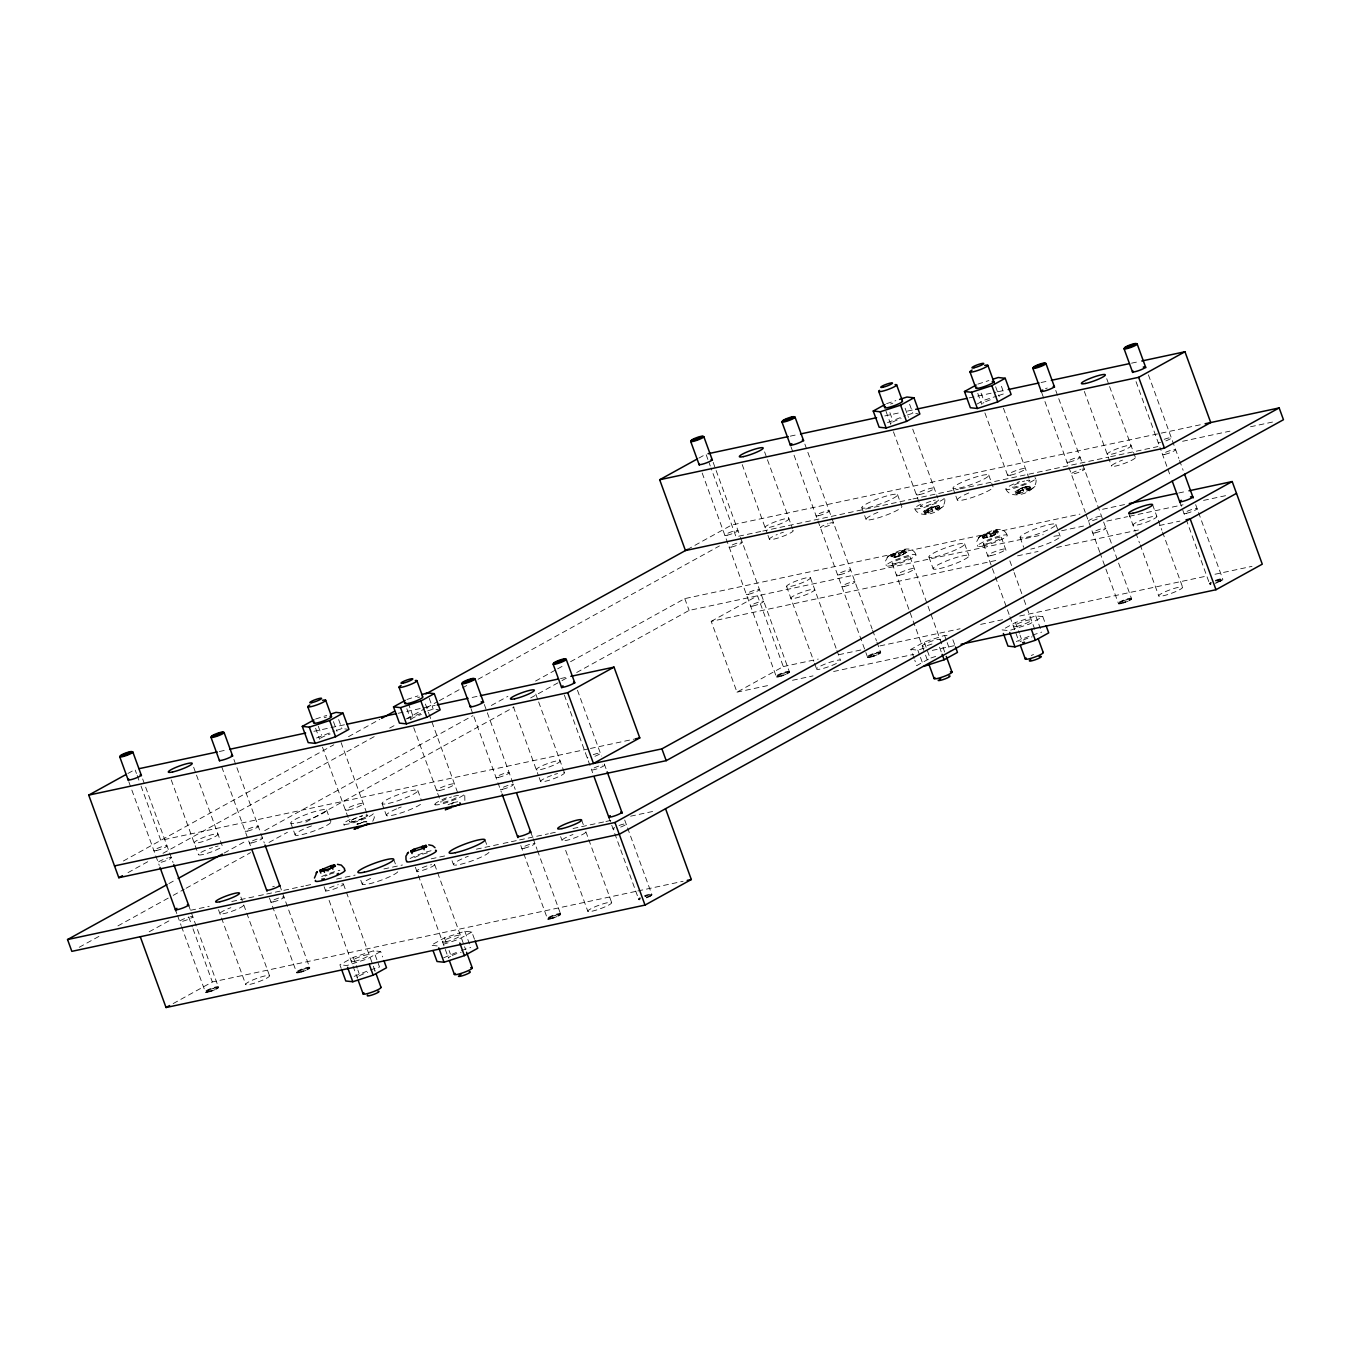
<?xml version="1.0" encoding="UTF-8"?>
<svg xmlns="http://www.w3.org/2000/svg" width="1351" height="1351" viewBox="0 0 1351 1351"><rect width="100%" height="100%" fill="white"/><g stroke="black" fill="none" stroke-linecap="round" stroke-linejoin="round"><path stroke-width="0.75" stroke-dasharray="5 3.75" d="M464.862 800.451L464.727 793.527A15.874 2.347 -20 0 1 451.082 801.059A15.874 2.347 -20 0 1 434.954 804.52L436.255 807.442M217.883 987.953A6.35 0.946 -20 0 0 209.979 989.641A6.35 0.946 -20 0 0 208.138 991.989A6.35 0.946 -20 0 0 217.883 987.953L218.254 987.159A6.991 1.03 -20 0 0 209.557 989.016A6.991 1.03 -20 0 0 207.53 991.617A6.991 1.03 -20 0 0 218.254 987.159M309.109 968.431A6.35 0.946 -20 0 0 301.205 970.119A6.35 0.946 -20 0 0 299.365 972.484A6.35 0.946 -20 0 0 309.109 968.431L309.48 967.654A6.991 1.03 -20 0 0 300.8 969.511A6.991 1.03 -20 0 0 298.774 972.095A6.991 1.03 -20 0 0 309.48 967.654M560.006 914.779A6.35 0.946 -20 0 0 552.103 916.468A6.35 0.946 -20 0 0 550.262 918.832A6.35 0.946 -20 0 0 560.006 914.779L560.378 914.002A6.991 1.03 -20 0 0 551.681 915.86A6.991 1.03 -20 0 0 549.671 918.444A6.991 1.03 -20 0 0 560.378 914.002M788.832 672.578A6.35 0.946 -20 0 0 780.929 674.267A6.35 0.946 -20 0 0 779.088 676.615A6.35 0.946 -20 0 0 788.832 672.578L789.204 671.802A6.991 1.03 -20 0 0 780.506 673.659A6.991 1.03 -20 0 0 778.497 676.243A6.991 1.03 -20 0 0 789.204 671.802M880.058 653.073A6.35 0.946 -20 0 0 872.155 654.762A6.35 0.946 -20 0 0 870.331 657.11A6.35 0.946 -20 0 0 880.058 653.073L880.43 652.297A6.991 1.03 -20 0 0 871.75 654.154A6.991 1.03 -20 0 0 869.723 656.738A6.991 1.03 -20 0 0 880.43 652.297M1130.956 599.422A6.35 0.946 -20 0 0 1123.053 601.111A6.35 0.946 -20 0 0 1121.212 603.458A6.35 0.946 -20 0 0 1130.956 599.422L1131.327 598.645A6.991 1.03 -20 0 0 1122.647 600.503A6.991 1.03 -20 0 0 1120.621 603.086A6.991 1.03 -20 0 0 1131.327 598.645M372.758 821.29L374.295 817.76L374.024 814.518M887.962 556.646L885.462 561.02L886.273 565.731M914.678 508.651C919.947 521.3 948.757 510.83 944.433 497.675M979.188 537.141L976.705 541.515L977.516 546.226M1005.904 489.146C1011.173 501.795 1039.983 491.325 1035.677 478.17M924.472 512.434L930.89 507.132L939.637 506.845L940.161 508.331L925.013 513.92L924.472 512.434L928.12 511.657L934.537 506.355L935.601 509.293L940.161 508.331M905.71 549.502L890.545 555.092L891.086 556.561L894.176 554.856L899.276 555.362L902.586 551.748L906.234 550.972L902.924 554.585L891.795 557.727L891.255 556.24L895.105 554.113L896.186 557.068L902.924 554.585L901.843 551.63L905.71 549.502L906.943 552.137L899.834 556.291L891.795 557.727M1015.716 492.929L1022.116 487.627L1030.154 486.174L1030.695 487.66L1026.844 489.788L1025.764 486.833L1019.026 489.315L1020.106 492.271L1016.256 494.398L1015.716 492.929L1019.363 492.152L1022.673 488.538L1027.773 489.045L1030.864 487.339L1031.404 488.809L1028.314 490.514L1016.256 494.398M982.312 537.056L985.403 535.351L990.503 535.857L993.829 532.243L997.477 531.467L996.937 529.997L981.789 535.587L982.312 537.056L991.06 536.769L998.186 532.615L997.646 531.146L993.086 532.125L994.15 535.064L983.021 538.205L982.481 536.735L986.348 534.608L987.412 537.563M994.15 535.064L997.477 531.467M941.664 507.706L943.707 505.933M888.215 556.426C895.612 552.187 911.25 542.967 916.046 554.754M1032.907 488.201L1034.95 486.428M979.441 536.921C986.855 532.666 1002.493 523.462 1007.289 535.249M886.999 557.49L889.042 555.7M978.242 537.968L980.286 536.195M357.255 824.127L366.509 821.273M939.637 506.845L936.547 508.55L927.799 508.837L928.863 511.776L924.304 512.755L923.78 511.286L930.89 507.132L938.928 505.696L939.469 507.165L935.601 509.293M1020.106 492.271L1015.547 493.25L1015.006 491.781L1022.116 487.627L1030.154 486.174M983.021 538.205L991.06 536.769L998.186 532.615M127.906 773.481L135.032 769.546L136.451 773.481M698.855 458.107L705.982 454.172L710.271 465.977M316.539 738.001L334.524 731.026M887.506 422.627L905.474 415.652M123.397 860.992L333.765 744.806M348.507 736.667L379.817 719.357M687.237 549.57L731.752 524.982L1200.955 424.636M128.007 872.628L148.272 861.431M163.015 853.292L374.902 736.261M389.645 728.105L397.025 724.035M406.229 718.952L424.653 708.768M426.494 707.755L437.555 701.659M439.396 700.629L467.041 685.362M478.085 679.266L719.458 545.939M407.782 718.496L425.751 711.504M977.06 404.05L983.748 400.352L996.7 396.147M168.892 883.571L176.255 879.501M224.165 853.038L246.27 840.829M264.695 830.645L472.901 715.658M491.325 705.475L507.908 696.322M535.553 681.056L555.818 669.86M557.659 668.829L563.181 665.79M570.561 661.703L684.788 598.611L1079.922 514.123M79.219 947.287L101.325 935.061M117.909 925.908L171.341 896.388M173.181 895.375L184.243 889.262M186.083 888.249L250.577 852.633M269.001 842.45L287.425 832.284M305.85 822.1L514.055 707.097M530.639 697.943L560.108 681.647M561.948 680.634L569.328 676.564M576.691 672.494L689.094 610.416L1043.259 534.675M149.167 931.802L170.547 919.997M711.217 621.359L757.523 595.774L783.293 666.583L736.987 692.151L711.217 621.359L999.031 559.804M923.78 511.286L926.854 509.58L927.394 511.05L924.304 512.755M925.013 513.92L928.863 511.776M927.394 511.05L939.469 507.165M891.255 556.24L906.403 550.651L901.843 551.63M448.076 804.689L454.814 802.207L451.724 803.913M1015.006 491.781L1018.097 490.075L1018.637 491.544L1015.547 493.25M906.943 552.137L903.853 553.826L903.329 552.356M1018.637 491.544L1030.695 487.66M982.481 536.735L997.646 531.146M993.086 532.125L996.937 529.997M173.164 1003.59L212.327 981.957L635.814 891.39M341.195 968.38L339.878 964.766L353.253 957.386L373.619 950.766L380.627 951.543L382.586 956.947M914.12 658.41L910.844 649.409L924.202 642.029L944.569 635.409L948.064 635.781M380.627 951.543L367.252 958.923L346.886 965.543L339.878 964.766M354.148 976.385L368.418 970.609M928.441 659.17L916.738 665.621L914.779 660.217M474.471 939.232L471.854 932.021L464.845 931.261L444.479 937.881L431.121 945.261L438.129 946.021M1042.803 616.664L1035.795 615.887L1015.428 622.507L1002.07 629.887L1009.079 630.664L1029.445 624.044L1042.803 616.664L1045.438 623.875M471.854 932.021L458.496 939.401L439.97 945.43M443.702 957.791L459.644 951.104M1016.324 641.505L1030.593 635.73M886.611 403.645L895.865 400.622M977.837 384.123L988.949 380.526M907.315 415.044L912.871 413.237L918.123 413.811M998.558 395.539L1004.114 393.732L1000.179 382.924M315.644 719.002L326.756 715.388M406.887 699.497L417.999 695.883M336.365 730.418L341.921 728.611L347.173 729.185M427.608 710.913L433.164 709.106L438.416 709.68M910.844 649.409L917.836 650.169L925.249 647.754M935.669 656.434L930.113 658.241L924.202 642.029M1032.451 635.122L1041.705 632.116M370.258 970.001L379.53 966.995L373.619 950.766M461.502 950.496L470.756 947.49M790.267 436.153L798.492 434.397M884.821 415.939L899.209 412.849M907.433 411.092L913.597 409.775M969.106 397.903L995.839 392.195M997.882 391.756L1006.107 390M1041.064 382.519L1049.288 380.762M1131.513 363.183L1139.737 361.426M760.731 531.5L736.042 536.786L710.981 467.936M762.791 531.061L863.627 509.496M865.687 509.057L910.962 499.38M913.023 498.941L958.298 489.248M960.358 488.809L1108.529 457.128M1110.59 456.689L1157.908 446.573M1182.615 441.287L1229.95 431.155M1250.519 426.764L1275.226 421.478M938.928 505.696L935.28 506.473L935.821 507.942M1026.844 489.788L1031.404 488.809M1102.551 509.276L1125.197 504.43M1178.697 492.997L1186.921 491.24M890.545 555.092L895.105 554.113M981.789 535.587L986.348 534.608M1061.582 530.757L1084.38 525.877M1106.857 521.081L1127.545 516.656M1129.487 516.234L1183.054 504.784M1203.572 500.394L1226.218 495.547M1017.523 555.852L1038.075 551.461M1056.583 547.493L1138.809 529.913M1159.378 525.522L1179.93 521.114M219.318 751.528L227.525 749.771M313.871 731.296L344.708 724.71M398.157 713.277L435.157 705.357M472.158 697.454L478.338 696.137M560.564 678.557L568.788 676.783M783.293 666.583L818.233 659.102M838.785 654.711L861.398 649.882M879.906 645.913L960.071 628.772M980.64 624.382L1003.253 619.552M1019.701 616.022L1206.764 576.033M1214.988 574.259L1251.989 566.356M736.987 692.151L769.884 685.126M792.497 680.279L813.049 675.888M833.618 671.498L913.783 654.34M932.291 650.388L954.904 645.558M588.377 748.91L160.803 840.339L140.031 783.31M590.438 748.471L635.662 738.794M360.497 823.418L356.85 824.194L364.331 821.847M190.677 910.27L209.185 906.318M231.798 901.472L256.454 896.203M258.514 895.764L264.678 894.446M266.738 894.007L303.739 886.087M305.799 885.648L311.963 884.331M336.635 879.062L355.127 875.093M383.92 868.946L402.412 864.995M431.189 858.831L447.637 855.318M476.413 849.171L501.086 843.885M503.146 843.446L509.31 842.129M511.37 841.69L517.534 840.373M519.595 839.934L548.371 833.787M550.431 833.347L556.595 832.013M573.044 828.501L603.88 821.915M605.923 821.476L612.104 820.158M630.596 816.19L655.269 810.921M637.875 890.951L683.099 881.274M457.753 801.768L451.166 802.984L452.247 805.939M1025.764 486.833L1030.864 487.339M891.086 556.561L896.186 557.068M363.588 821.712L366.982 822.05M1148.418 374.869L1178.832 458.445M1179.558 460.421L1183.138 470.283M1195.669 504.666L1197.51 509.749M1198.523 512.536L1222.858 579.41A6.991 1.03 -20 0 1 1215.14 583.311M1136.039 381.657L1161.083 450.491M1162.147 453.412L1167.18 467.226M1167.889 469.185L1170.76 477.089M1179.693 501.626L1185.418 517.365M1186.144 519.341L1209.77 584.24M1106.722 378.702L1108.867 384.613M1109.593 386.572L1135.364 457.381M1152.538 504.582L1156.828 516.386M1158.263 520.304L1161.843 530.149M1162.552 532.108L1182.598 587.178M1084.346 391.435L1111.552 466.163M1128.727 513.363L1135.161 531.061M1135.887 533.037L1139.467 542.866M1140.176 544.825L1158.786 595.96M1055.756 390.439L1131.631 598.915M1041.942 393.31L1085.275 512.384M1086.001 514.359L1099.646 551.85M1099.917 552.61L1118.527 603.745M1055.857 524.323L1060.147 536.127M995.653 386.758L999.2 396.502M1003.455 408.205L1029.023 478.457M1027.773 489.045L1028.314 490.514M1026.507 486.968L1027.047 488.437M1022.673 488.538L1023.754 491.494M1022.116 487.627L1023.197 490.565M1019.363 492.152L1019.904 493.622M981.113 393.141L983.748 400.352M977.786 393.344L981.822 404.405M984.896 412.849L1008.302 477.207M1020.123 537.512L1023.703 547.341M988.763 475.079L993.053 486.884M1035.795 615.887L1040.388 628.519M1001.311 537.377L1007.035 553.116M1009.839 560.851L1013.385 570.595M1014.111 572.537L1023.332 597.902M1024.041 599.844L1035.964 632.606M994.556 532.851L995.096 534.32M993.289 530.774L993.829 532.243M989.996 533.831L991.06 536.769M989.439 532.902L990.503 535.857M986.129 535.959L986.669 537.428M984.862 533.881L985.403 535.351M1015.428 622.507L1019.38 633.332M1020.022 635.139L1021.339 638.736M983.444 543.963L1009.214 614.773M1009.923 616.731L1018.958 641.539M953.046 488.268L955.191 494.162M955.9 496.138L957.335 500.056A19.049 2.82 -20 0 0 974.088 496.847A19.049 2.82 -20 0 0 992.833 487.745M964.614 543.845L968.92 555.633M909.595 404.236L912.871 413.237M905.119 408.222L908.446 417.324M912.736 429.128L937.797 497.962M936.547 508.55L937.087 510.019M931.447 508.06L932.528 510.999M930.89 507.132L931.954 510.07M928.12 511.657L928.661 513.127M889.887 412.646L892.504 419.857M885.986 411.295L890.816 424.552M893.45 431.796L920.639 506.524M928.897 557.017L933.186 568.822M952.877 639.766L954.853 645.187M897.52 494.601L901.826 506.389A19.049 2.82 -20 0 1 886.999 514.849A19.049 2.82 -20 0 1 866.633 519.899A19.049 2.82 -20 0 1 877.897 512.316M944.569 635.409L946.544 640.813M947.186 642.62L950.479 651.638M910.067 556.882L944.873 652.499M939.519 647.163L942.137 654.374M902.046 550.279L902.586 551.748M898.753 553.336L899.834 556.291M898.195 552.407L899.276 555.362M894.902 555.464L895.443 556.933M893.636 553.386L894.176 554.856M892.217 563.485L924.878 653.242M925.553 655.1L927.715 661.044M917.836 650.169L919.811 655.573M920.47 657.38L922.429 662.784M861.803 507.773L863.948 513.667M864.674 515.643L866.092 519.578M804.858 444.091L872.138 628.958M872.611 630.275L876.444 640.762M876.917 642.113L880.734 652.567M791.044 446.961L867.629 657.397M764.598 451.876L766.743 457.769M767.452 459.745L792.513 528.579M810.414 577.738L836.185 648.548M836.894 650.506L840.474 660.335A12.699 1.875 -20 0 0 824.515 664.287A12.699 1.875 -20 0 0 818.757 669.353A12.699 1.875 -20 0 0 837.688 662.784M742.206 464.592L767.267 533.425M767.976 535.384L769.411 539.319M786.586 586.52L813.792 661.264M814.518 663.223L816.663 669.133M713.142 462.312L739.723 535.317M740.449 537.293L789.491 672.072M702.199 473.07L776.403 676.902M684.788 598.611L689.094 610.416M577.468 690.226L601.415 756.053M604.285 763.94L606.447 769.867M624.702 820.04L626.56 825.106M627.573 827.91L651.908 894.767A6.991 1.03 -20 0 1 645.913 898.077A6.35 0.946 -20 0 0 651.317 894.987A6.35 0.946 -20 0 0 644.866 896.372A6.991 1.03 -20 0 1 651.908 894.767M564.363 695.073L592.633 772.721M608.744 817L638.82 899.597M535.773 694.076L537.918 699.97M538.644 701.946L564.414 772.738M581.589 819.939L583.733 825.849M585.878 831.743L588.023 837.654M588.749 839.613L611.648 902.552M513.397 706.793L538.441 775.626M539.167 777.602L540.586 781.537M560.631 836.607L562.067 840.525M565.647 850.37L587.837 911.334M484.334 704.513L515.221 789.372M530.605 831.676L532.767 837.586M533.172 838.701L537.056 849.374M537.478 850.539L560.682 914.272M470.992 708.667L501.39 792.226M520.794 845.506L547.577 919.119M484.908 839.697L487.762 847.567M429.23 698.281L433.164 709.106M425.413 704.074L428.723 713.193M428.959 713.835L458.073 793.831M408.205 703.094L412.798 715.726M406.837 708.718L410.873 719.779M413.727 727.649L440.933 802.376M452.045 860.739L453.48 864.674M417.814 790.453L421.394 800.282M464.845 931.261L469.439 943.876M434.634 864.505L465.673 949.77M444.479 937.881L446.455 943.285M449.072 950.496L450.39 954.11M415.348 867.207L448.464 958.163M382.08 803.625L384.241 809.536M384.951 811.495L386.386 815.43M393.665 859.202L396.535 867.072M338.645 719.593L341.921 728.611M333.461 721.637L337.007 731.381M341.077 742.526L367.556 815.295M318.279 726.213L321.555 735.231M315.61 728.223L319.63 739.284M322.501 747.154L349.673 821.83M343.711 824.026L344.252 825.495M360.801 880.261L362.237 884.179M326.57 809.958L330.877 821.763M343.407 884.027L375.342 971.774M353.253 957.386L357.188 968.211M357.846 970.001L359.146 973.615M324.122 886.712L326.25 892.555M329.087 900.357L357.475 978.36M290.853 823.147L292.998 829.041M293.724 831L295.143 834.935M233.909 759.465L264.323 843.024M279.708 885.327L309.784 967.924M221.767 766.946L250.492 845.878M269.474 898.027L296.68 972.771M193.649 767.233L195.794 773.144M196.503 775.102L222.273 845.912A12.699 1.875 -20 0 1 212.394 851.552A12.699 1.875 -20 0 1 198.817 854.913A12.699 1.875 -20 0 1 206.331 849.863M240.883 897.047L242.319 900.982M243.754 904.9L269.524 975.709M171.256 779.966L198.462 854.693M218.507 909.763L245.713 984.491M142.666 778.97L173.08 862.529M188.481 904.832L218.541 987.446M137.177 775.44L139.322 781.351M188.718 917.042L192.298 926.887M193.007 928.846L212.327 981.957M128.852 781.841L159.266 865.383M175.377 909.679L176.812 913.597M177.538 915.573L181.102 925.401M181.524 926.566L205.453 992.276M357.221 977.668A9.525 1.402 -20 0 1 358.049 976.621M359.315 975.844A9.525 1.402 -20 0 1 367.742 972.348M374.599 970.879A9.525 1.402 -20 0 1 375.088 971.082M325.084 876.14A9.525 1.402 -20 0 1 327.162 875.228M329.441 874.333A9.525 1.402 -20 0 1 334.001 872.847M321.69 876.596A15.874 2.347 -20 0 1 339.861 870.28M1020.241 641.742A9.525 1.402 -20 0 1 1021.508 640.965M1023.231 640.087A9.525 1.402 -20 0 1 1032.164 636.794M1215.765 580.913A6.991 1.03 -20 0 1 1222.875 579.545M1210.918 584.358A6.991 1.03 -20 0 1 1211.29 582.889M931.954 644.005A9.525 1.402 -20 0 1 922.243 645.964A9.525 1.402 -20 0 1 932.021 640.999A9.525 1.402 -20 0 1 940.026 639.918M639.969 899.732A6.991 1.03 -20 0 1 640.34 898.263M190.474 916.704A6.991 1.03 -20 0 1 188.988 919.068A6.991 1.03 -20 0 1 179.649 921.382A6.991 1.03 -20 0 1 189.022 917.076M619.045 825.478A6.991 1.03 -20 0 1 626.138 823.975A6.991 1.03 -20 0 1 620.143 827.285M614.198 828.923A6.991 1.03 -20 0 1 614.57 827.454M585.726 832.317A12.699 1.875 -20 0 1 572.892 838.515A12.699 1.875 -20 0 1 562.033 840.373A12.699 1.875 -20 0 1 572.976 834.513M243.602 905.474A12.699 1.875 -20 0 1 230.751 911.672A12.699 1.875 -20 0 1 219.892 913.529A12.699 1.875 -20 0 1 230.852 907.669M434.65 864.556A9.525 1.402 -20 0 1 424.13 869.875A9.525 1.402 -20 0 1 417.611 870.078A9.525 1.402 -20 0 1 431.509 864.64M341.837 883.892A9.525 1.402 -20 0 1 336.771 887.995A9.525 1.402 -20 0 1 325.557 890.377A9.525 1.402 -20 0 1 338.307 884.652M1031.235 655.455A9.525 1.402 -20 0 1 1033.532 654.56M414.605 857.564A9.525 1.402 -20 0 1 428.807 852.633M410.045 858.544A15.874 2.347 -20 0 1 431.087 850.775M1053.864 536.33A19.049 2.82 -20 0 1 1055.975 539.792A19.049 2.82 -20 0 1 1030.712 549.114M488.978 852.363A19.049 2.82 -20 0 1 460.37 864.353A19.049 2.82 -20 0 1 463.832 858.037M465.268 857.429A19.049 2.82 -20 0 1 468.29 856.213M397.734 871.868A19.049 2.82 -20 0 1 368.519 883.993A19.049 2.82 -20 0 1 374.041 876.934M272.615 886.847A6.991 1.03 -20 0 1 274.337 886.256M1097.232 518.97A6.991 1.03 -20 0 1 1088.534 521.216A6.991 1.03 -20 0 1 1095.036 517.619A6.991 1.03 -20 0 1 1101.487 516.622M448.566 957.741A9.525 1.402 -20 0 1 450.559 956.339M452.281 955.461A9.525 1.402 -20 0 1 461.215 952.168M410.974 719.357A9.525 1.402 -20 0 1 421.394 714.443M417.712 697.555A9.525 1.402 -20 0 1 419.671 697.065M453.649 796.313A9.525 1.402 -20 0 1 455.574 798.137A9.525 1.402 -20 0 1 441.169 802.477A9.525 1.402 -20 0 1 451.42 796.989M434.954 804.52A15.874 2.347 -20 0 1 448.6 796.989M890.579 423.927A9.525 1.402 -20 0 1 891.407 422.863M892.673 422.086A9.525 1.402 -20 0 1 901.1 418.59M890.579 404.067A9.525 1.402 -20 0 1 892.859 403.172M1045.539 388.683A6.991 1.03 -20 0 1 1047.228 388.024M982.633 403.358A9.525 1.402 -20 0 1 983.9 402.581M985.639 401.703A9.525 1.402 -20 0 1 992.343 399.085M1164.224 439.311A6.991 1.03 -20 0 1 1171.317 437.792A6.991 1.03 -20 0 1 1165.322 441.118M1160.526 442.554A6.991 1.03 -20 0 1 1158.314 442.317M320.457 738.237A9.525 1.402 -20 0 1 330.151 733.965M593.275 754.685A6.991 1.03 -20 0 1 600.368 753.166A6.991 1.03 -20 0 1 594.372 756.476M587.634 758.147A6.991 1.03 -20 0 1 587.871 757.219M938.506 499.938A9.525 1.402 -20 0 1 929.539 504.734A9.525 1.402 -20 0 1 920.656 506.253A9.525 1.402 -20 0 1 931.16 501.187M933.389 500.512A9.525 1.402 -20 0 1 935.365 500.039M944.248 498.384A15.874 2.347 -20 0 1 921.483 508.128A15.874 2.347 -20 0 1 921.027 504.143M373.298 813.758A15.874 2.347 -20 0 1 348.963 823.857A15.874 2.347 -20 0 1 353.557 817.98M1026.591 480.517A9.525 1.402 -20 0 1 1024.565 483.742A9.525 1.402 -20 0 1 1011.848 486.9A9.525 1.402 -20 0 1 1024.632 481.007M1034.309 479.926A15.874 2.347 -20 0 1 1008.522 489.434A15.874 2.347 -20 0 1 1019.549 481.615M1034.849 477.815A15.874 2.347 -20 0 1 1035.491 478.879M604.674 764.97A6.991 1.03 -20 0 1 596.956 768.871A6.991 1.03 -20 0 1 592.177 769.023A6.991 1.03 -20 0 1 602.36 765.038M563.739 772.468A12.699 1.875 -20 0 1 555.548 777.99A12.699 1.875 -20 0 1 540.721 781.655A12.699 1.875 -20 0 1 551.512 775.508M554.619 774.427A12.699 1.875 -20 0 1 557.591 773.532M209.371 848.664A12.699 1.875 -20 0 1 212.495 847.584M215.468 846.689A12.699 1.875 -20 0 1 218.085 846.03M168.993 857.716A6.991 1.03 -20 0 1 167.507 860.08A6.991 1.03 -20 0 1 158.185 862.377A6.991 1.03 -20 0 1 167.558 858.071M1135.212 457.955A12.699 1.875 -20 0 1 1122.36 464.136A12.699 1.875 -20 0 1 1111.501 466.011A12.699 1.875 -20 0 1 1122.461 460.134M1082.083 469.185A6.991 1.03 -20 0 1 1080.58 471.55A6.991 1.03 -20 0 1 1071.259 473.846A6.991 1.03 -20 0 1 1080.631 469.54M792.564 530.268A12.699 1.875 -20 0 1 785.37 535.368A12.699 1.875 -20 0 1 770.07 539.606A12.699 1.875 -20 0 1 777.281 534.489M780.321 533.29A12.699 1.875 -20 0 1 783.445 532.21M829.734 523.192A6.991 1.03 -20 0 1 831.135 524.526A6.991 1.03 -20 0 1 820.581 527.717A6.991 1.03 -20 0 1 828.095 523.681M957.302 499.988A19.049 2.82 -20 0 1 972.146 491.612M420.465 804.369A19.049 2.82 -20 0 1 391.52 815.464A19.049 2.82 -20 0 1 396.738 808.793M398.173 808.185A19.049 2.82 -20 0 1 401.196 806.969M330.64 822.624A19.049 2.82 -20 0 1 311.372 831.912A19.049 2.82 -20 0 1 295.092 834.698A19.049 2.82 -20 0 1 311.507 825.9M324.24 717.736A9.525 1.402 -20 0 1 326.469 717.06M1215.816 580.998A6.35 0.946 -20 0 1 1222.283 579.748A6.35 0.946 -20 0 1 1215.258 583.176M1210.699 584.156A6.35 0.946 -20 0 1 1210.901 583.311M1215.545 580.322A6.991 1.03 -20 0 1 1222.655 578.819A6.991 1.03 -20 0 1 1216.643 582.129M1210.699 583.767A6.991 1.03 -20 0 1 1211.087 582.298M639.732 899.513A6.35 0.946 -20 0 1 639.952 898.685M644.596 895.696A6.991 1.03 -20 0 1 651.689 894.176A6.991 1.03 -20 0 1 645.694 897.503M639.749 899.141A6.991 1.03 -20 0 1 640.121 897.672M354.469 961.355A9.525 1.402 -20 0 0 369.076 955.292A9.525 1.402 -20 0 0 357.221 957.825A9.525 1.402 -20 0 0 354.469 961.355M1016.644 626.476A9.525 1.402 -20 0 0 1031.252 620.413A9.525 1.402 -20 0 0 1019.414 622.946A9.525 1.402 -20 0 0 1016.644 626.476M778.7 676.834A6.991 1.03 -20 0 0 789.406 672.393A6.991 1.03 -20 0 0 780.726 674.25A6.991 1.03 -20 0 0 778.7 676.834M869.943 657.329A6.991 1.03 -20 0 0 880.649 652.871A6.991 1.03 -20 0 0 871.952 654.745A6.991 1.03 -20 0 0 869.943 657.329M1120.84 603.677A6.991 1.03 -20 0 0 1131.547 599.219A6.991 1.03 -20 0 0 1122.85 601.077A6.991 1.03 -20 0 0 1120.84 603.677M1162.975 595.842A12.699 1.875 -20 0 0 1182.446 587.753A12.699 1.875 -20 0 0 1166.656 591.13A12.699 1.875 -20 0 0 1162.975 595.842M752.929 606.025A6.991 1.03 -20 0 0 763.653 601.583A6.991 1.03 -20 0 0 754.956 603.441A6.991 1.03 -20 0 0 752.929 606.025M844.172 586.52A6.991 1.03 -20 0 0 854.879 582.078A6.991 1.03 -20 0 0 846.182 583.936A6.991 1.03 -20 0 0 844.172 586.52M1186.296 513.363A6.991 1.03 -20 0 0 1197.003 508.922A6.991 1.03 -20 0 0 1188.323 510.779A6.991 1.03 -20 0 0 1186.296 513.363M1095.07 532.868A6.991 1.03 -20 0 0 1105.777 528.427A6.991 1.03 -20 0 0 1097.08 530.284A6.991 1.03 -20 0 0 1095.07 532.868M1137.204 525.032A12.699 1.875 -20 0 0 1156.692 516.943A12.699 1.875 -20 0 0 1140.886 520.338A12.699 1.875 -20 0 0 1137.204 525.032M795.08 598.189A12.699 1.875 -20 0 0 814.552 590.117A12.699 1.875 -20 0 0 798.745 593.494A12.699 1.875 -20 0 0 795.08 598.189M990.874 555.666A9.525 1.402 -20 0 0 1005.482 549.604A9.525 1.402 -20 0 0 993.644 552.137A9.525 1.402 -20 0 0 990.874 555.666M899.648 575.188A9.525 1.402 -20 0 0 914.255 569.126A9.525 1.402 -20 0 0 902.4 571.659A9.525 1.402 -20 0 0 899.648 575.188M207.75 992.208A6.991 1.03 -20 0 0 218.457 987.75A6.991 1.03 -20 0 0 209.777 989.607A6.991 1.03 -20 0 0 207.75 992.208M298.993 972.686A6.991 1.03 -20 0 0 309.7 968.245A6.991 1.03 -20 0 0 301.003 970.102A6.991 1.03 -20 0 0 298.993 972.686M549.891 919.035A6.991 1.03 -20 0 0 560.597 914.593A6.991 1.03 -20 0 0 551.9 916.451A6.991 1.03 -20 0 0 549.891 919.035M592.025 911.199A12.699 1.875 -20 0 0 611.496 903.127A12.699 1.875 -20 0 0 595.707 906.504A12.699 1.875 -20 0 0 592.025 911.199M249.901 984.372A12.699 1.875 -20 0 0 269.373 976.283A12.699 1.875 -20 0 0 253.566 979.661A12.699 1.875 -20 0 0 249.901 984.372M445.695 941.833A9.525 1.402 -20 0 0 460.303 935.787A9.525 1.402 -20 0 0 448.448 938.32A9.525 1.402 -20 0 0 445.695 941.833M273.223 901.894A6.991 1.03 -20 0 0 283.93 897.452A6.991 1.03 -20 0 0 275.232 899.31A6.991 1.03 -20 0 0 273.223 901.894M524.12 848.242A6.991 1.03 -20 0 0 534.827 843.801A6.991 1.03 -20 0 0 526.13 845.658A6.991 1.03 -20 0 0 524.12 848.242M986.618 543.929A9.525 1.402 -20 0 0 1001.209 537.867A9.525 1.402 -20 0 0 989.371 540.4A9.525 1.402 -20 0 0 986.618 543.929M982.751 546.057A15.874 2.347 -20 0 0 1007.103 535.959A15.874 2.347 -20 0 0 987.345 540.18A15.874 2.347 -20 0 0 982.751 546.057M895.375 563.451A9.525 1.402 -20 0 0 909.983 557.389A9.525 1.402 -20 0 0 898.128 559.922A9.525 1.402 -20 0 0 895.375 563.451M891.525 565.579A15.874 2.347 -20 0 0 915.86 555.464A15.874 2.347 -20 0 0 896.101 559.702A15.874 2.347 -20 0 0 891.525 565.579M939.485 568.619A19.049 2.82 -20 0 0 968.684 556.494A19.049 2.82 -20 0 0 944.991 561.56A19.049 2.82 -20 0 0 939.485 568.619M748.64 594.237A6.991 1.03 -20 0 0 759.346 589.779A6.991 1.03 -20 0 0 750.666 591.637A6.991 1.03 -20 0 0 748.64 594.237M790.791 586.402A12.699 1.875 -20 0 0 810.262 578.312A12.699 1.875 -20 0 0 794.456 581.69A12.699 1.875 -20 0 0 790.791 586.402M839.866 574.715A6.991 1.03 -20 0 0 850.59 570.274A6.991 1.03 -20 0 0 841.893 572.132A6.991 1.03 -20 0 0 839.866 574.715M1026.422 537.31A19.049 2.82 -20 0 0 1055.638 525.184A19.049 2.82 -20 0 0 1031.928 530.251A19.049 2.82 -20 0 0 1026.422 537.31M935.179 556.815A19.049 2.82 -20 0 0 964.394 544.706A19.049 2.82 -20 0 0 940.684 549.773A19.049 2.82 -20 0 0 935.179 556.815M1069.3 462.076A6.991 1.03 -20 0 0 1080.006 457.617A6.991 1.03 -20 0 0 1071.309 459.475A6.991 1.03 -20 0 0 1069.3 462.076M727.159 535.232A6.991 1.03 -20 0 0 737.882 530.791A6.991 1.03 -20 0 0 729.185 532.649A6.991 1.03 -20 0 0 727.159 535.232M818.402 515.727A6.991 1.03 -20 0 0 829.109 511.269A6.991 1.03 -20 0 0 820.412 513.127A6.991 1.03 -20 0 0 818.402 515.727M769.31 527.397A12.699 1.875 -20 0 0 788.781 519.308A12.699 1.875 -20 0 0 772.975 522.685A12.699 1.875 -20 0 0 769.31 527.397M1111.434 454.24A12.699 1.875 -20 0 0 1130.922 446.151A12.699 1.875 -20 0 0 1115.115 449.528A12.699 1.875 -20 0 0 1111.434 454.24M919.491 494.618A9.525 1.402 -20 0 0 934.098 488.555A9.525 1.402 -20 0 0 922.243 491.105A9.525 1.402 -20 0 0 919.491 494.618M1010.734 475.113A9.525 1.402 -20 0 0 1025.341 469.05A9.525 1.402 -20 0 0 1013.486 471.583A9.525 1.402 -20 0 0 1010.734 475.113M498.35 777.433A6.991 1.03 -20 0 0 509.057 772.992A6.991 1.03 -20 0 0 500.36 774.849A6.991 1.03 -20 0 0 498.35 777.433M156.209 850.606A6.991 1.03 -20 0 0 166.916 846.148A6.991 1.03 -20 0 0 158.236 848.006A6.991 1.03 -20 0 0 156.209 850.606M247.453 831.085A6.991 1.03 -20 0 0 258.159 826.643A6.991 1.03 -20 0 0 249.462 828.501A6.991 1.03 -20 0 0 247.453 831.085M198.361 842.754A12.699 1.875 -20 0 0 217.832 834.682A12.699 1.875 -20 0 0 202.025 838.059A12.699 1.875 -20 0 0 198.361 842.754M540.484 769.597A12.699 1.875 -20 0 0 559.956 761.525A12.699 1.875 -20 0 0 544.166 764.902A12.699 1.875 -20 0 0 540.484 769.597M348.541 809.992A9.525 1.402 -20 0 0 363.149 803.929A9.525 1.402 -20 0 0 351.294 806.463A9.525 1.402 -20 0 0 348.541 809.992M439.784 790.487A9.525 1.402 -20 0 0 454.392 784.424A9.525 1.402 -20 0 0 442.537 786.957A9.525 1.402 -20 0 0 439.784 790.487M360.886 819.162A9.525 1.402 -20 0 0 365.969 815.075A9.525 1.402 -20 0 1 360.92 819.23A9.525 1.402 -20 0 1 349.706 821.628A9.525 1.402 -20 0 1 362.423 815.818A9.525 1.402 -20 0 0 349.706 821.628A9.525 1.402 -20 0 0 360.886 819.162M959.328 488.066A19.049 2.82 -20 0 0 988.544 475.94A19.049 2.82 -20 0 0 964.834 481.007A19.049 2.82 -20 0 0 959.328 488.066M868.085 507.571A19.049 2.82 -20 0 0 897.3 495.445A19.049 2.82 -20 0 0 873.607 500.529A19.049 2.82 -20 0 0 868.085 507.571M297.136 822.945A19.049 2.82 -20 0 0 326.351 810.82A19.049 2.82 -20 0 0 302.641 815.886A19.049 2.82 -20 0 0 297.136 822.945M388.379 803.44A19.049 2.82 -20 0 0 417.594 791.314A19.049 2.82 -20 0 0 393.884 796.381A19.049 2.82 -20 0 0 388.379 803.44M502.64 789.237A6.991 1.03 -20 0 0 513.346 784.796A6.991 1.03 -20 0 0 504.666 786.654A6.991 1.03 -20 0 0 502.64 789.237M251.742 842.889A6.991 1.03 -20 0 0 262.449 838.447A6.991 1.03 -20 0 0 253.768 840.305A6.991 1.03 -20 0 0 251.742 842.889M1164.832 454.358A6.991 1.03 -20 0 0 1175.539 449.917A6.991 1.03 -20 0 0 1166.842 451.774A6.991 1.03 -20 0 0 1164.832 454.358M731.465 547.037A6.991 1.03 -20 0 0 742.172 542.578A6.991 1.03 -20 0 0 733.475 544.436A6.991 1.03 -20 0 0 731.465 547.037"/><path stroke-width="1.5" d="M314.445 878.032L317.012 872.02M408.238 852.515L405.925 856.196L406.026 860.114M329.424 869.52L331.637 867.122L331.096 865.653L334.744 864.86L330.894 867.004L335.453 866.025L332.363 867.73L320.305 871.615L320.846 873.084M316.05 872.847L317.265 871.8M407.293 853.342L408.492 852.295M1205.075 423.758L1279.161 407.918L1283.45 419.722L666.212 760.664L118.804 877.711L88.727 795.114L126.116 774.461M1141.781 360.987L1184.962 351.75L1210.732 422.559L1164.444 448.127L685.447 550.549L659.676 479.74L697.065 459.087M330.471 714.189L336.027 712.382L343.019 713.159L348.93 729.371L335.572 736.751L315.205 743.371L308.197 742.611L302.286 726.382L313.989 719.931M899.563 399.423L906.977 397.025L913.968 397.785L919.879 414.014L906.521 421.394L886.155 428.014L879.146 427.237L873.236 411.025L884.939 404.557M302.286 726.382L309.295 727.159L329.661 720.539L343.019 713.159M873.236 411.025L880.244 411.785L900.61 405.165L913.968 397.785M421.698 694.684L427.254 692.877L434.262 693.637L440.156 709.866L426.798 717.246L406.431 723.866L399.423 723.106L393.529 706.877L405.216 700.426M992.647 379.31L998.203 377.503L1005.212 378.28L1011.122 394.492L997.747 401.889L977.381 408.492L970.373 407.732L964.479 391.503L976.165 385.052M381.674 718.344L394.56 711.217M425.886 693.924L687.524 549.401M393.529 706.877L400.521 707.637L420.887 701.017L434.262 693.637M964.479 391.503L971.47 392.28L991.854 385.66L1005.212 378.28M118.804 877.711L122.485 875.684M1236.503 493.351L619.248 834.293L71.839 951.357L67.55 939.553L167.051 884.601M178.096 878.488L222.324 854.068M567.707 692.691L614.013 667.124L639.783 737.916L593.477 763.484L567.707 692.691L88.727 795.114M659.676 479.74L1138.673 377.317L1184.962 351.75M357.914 827.15L354.063 829.278L369.211 823.688L366.172 824.346M331.096 865.653L319.596 870.466L324.156 869.487L320.305 871.615M447.873 808.354L445.29 809.773L451.521 807.577M411.363 852.43L410.839 850.944L413.913 849.239L425.987 845.354L426.528 846.824M412.072 853.579L411.531 852.109L415.399 849.965L410.839 850.944M425.987 845.354L422.137 847.482L426.696 846.52L423.606 848.225L411.531 852.109M140.268 936.716L166.038 1007.525L169.601 1005.549M114.497 865.923L661.906 748.859L1279.161 407.918M67.55 939.553L614.958 822.489L1232.196 481.547L1262.273 564.161L1215.968 589.728L961.068 644.241M341.854 970.187L345.788 980.995L352.797 981.755L373.163 975.152L386.521 967.755L383.904 960.544M923.746 666.398L944.113 659.778L957.471 652.398L955.512 646.994M433.097 950.665L437.032 961.49L444.023 962.25L464.389 955.63L477.764 948.25L475.13 941.039M1003.388 633.501L1007.981 646.116L1014.973 646.876L1035.356 640.273L1048.714 632.876L1046.079 625.665M166.038 1007.525L645.018 905.086L691.324 879.518L665.553 808.725M708.025 453.733L788.207 436.593M800.535 433.958L876.596 417.695M915.657 409.336L967.046 398.342M1008.167 389.561L1039.003 382.958M1051.331 380.323L1129.453 363.622M1129.301 503.551L1176.637 493.436M1188.981 490.801L1232.196 481.547M1186.094 519.797L1190.197 518.919L1215.968 589.728M139.136 768.668L217.258 751.967M229.586 749.315L305.647 733.053M346.768 724.271L396.096 713.716M437.217 704.918L468.054 698.332M480.382 695.697L558.503 678.996M570.831 676.344L614.013 667.124M635.662 738.794L639.783 737.916M452.805 806.868L460.455 804.183L459.914 802.714M687.203 880.396L691.324 879.518M428.723 844.831L432.523 845.608L435.039 847.685M337.48 864.336L341.296 865.113L344.556 868.642M328.327 870.736L323.227 870.23L322.686 868.761M1137.17 343.981L1145.8 367.675M1184.574 474.218L1193.203 497.911M1138.673 377.317L1164.444 448.127M1124.083 348.811L1132.695 372.504M1172.195 481.024L1180.098 502.741M1045.944 363.503L1054.557 387.18M1032.84 368.333L1041.469 392.01M987.851 365.31L994.235 382.857M991.854 385.66L997.747 401.889M969.984 371.897L975.658 387.501M971.47 392.28L977.381 408.492M1038.227 638.837L1043.208 652.499M1031.404 629.448L1035.356 640.273M1020.377 645.44L1025.341 659.085M1009.737 632.454L1014.973 646.876M896.608 384.815L902.282 400.42M900.61 405.165L906.521 421.394M878.741 391.402L884.432 407.006M880.244 411.785L886.155 428.014M946.291 656.4L951.965 672.004M942.137 654.374L944.113 659.778M929.133 664.945L934.115 678.59M795.047 417.155L803.659 440.831M781.942 421.985L790.571 445.661M703.82 436.66L712.433 460.336M690.716 441.49L699.328 465.166M661.906 748.859L666.212 760.664M566.221 659.356L574.85 683.032M607.173 771.826L622.254 813.268M614.958 822.489L645.018 905.086M553.133 664.185L561.746 687.862M594.068 776.673L609.149 818.098M474.995 678.861L483.607 702.537M516.656 793.324L531.011 832.79M461.89 683.69L470.52 707.384M502.116 794.202L517.923 837.62M416.885 680.684L422.576 696.272M420.887 701.017L426.798 717.246M399.035 687.271L404.709 702.875M400.521 707.637L406.431 723.866M466.568 952.269L472.259 967.856M459.796 943.015L464.389 955.63M423.606 848.225L424.146 849.695M422.339 846.131L422.88 847.617M413.913 849.239L414.453 850.725M449.427 960.797L454.392 974.459M438.788 947.828L444.023 962.25M325.659 700.19L331.333 715.794M329.661 720.539L335.572 736.751M357.171 827.032L357.711 828.501M307.792 706.776L313.483 722.38M309.295 727.159L315.205 743.371M376.051 973.716L381.016 987.378M369.228 964.327L373.163 975.152M332.363 867.73L332.903 869.2M323.953 870.838L324.493 872.307M358.184 980.319L363.149 993.964M347.545 967.333L352.797 981.755M224.097 732.512L232.71 756.188M265.032 845L280.113 886.442M210.992 737.342L219.622 761.035M251.945 849.83L267.025 891.272M132.854 752.034L141.483 775.71M173.806 864.505L188.887 905.947M119.766 756.864L128.379 780.54M159.992 867.359L175.782 910.777M380.526 987.176A9.525 1.402 -20 0 1 371.66 992.31A9.525 1.402 -20 0 1 363.976 992.901M378.06 991.313A6.35 0.946 -20 0 1 373.653 994.437A6.35 0.946 -20 0 1 367.759 995.113M338.324 873.371A9.525 1.402 -20 0 1 337.058 874.148M324.426 878.809A9.525 1.402 -20 0 1 321.774 879.113M344.269 869.791A15.874 2.347 -20 0 1 331.451 877.66A15.874 2.347 -20 0 1 315.509 880.396M1024.531 642.215A9.525 1.402 -20 0 1 1022.555 642.704M1042.702 652.297A9.525 1.402 -20 0 1 1033.853 657.43A9.525 1.402 -20 0 1 1026.169 658.038M1039.206 656.603A6.35 0.946 -20 0 1 1039.915 657.768A6.35 0.946 -20 0 1 1031.488 660.875A6.35 0.946 -20 0 1 1030.779 659.71M470.688 967.688A9.525 1.402 -20 0 1 464.069 972.382A9.525 1.402 -20 0 1 455.219 973.395M469.304 971.791A6.35 0.946 -20 0 1 465.673 974.628A6.35 0.946 -20 0 1 458.513 976.013M459.83 975.084A6.35 0.946 -20 0 1 460.995 974.493M435.495 850.269A15.874 2.347 -20 0 1 422.694 858.155A15.874 2.347 -20 0 1 406.752 860.874M950.395 671.835A9.525 1.402 -20 0 1 943.792 676.53A9.525 1.402 -20 0 1 934.926 677.543M949.027 675.939A6.35 0.946 -20 0 1 945.379 678.776A6.35 0.946 -20 0 1 938.236 680.161M939.553 679.232A6.35 0.946 -20 0 1 940.701 678.641M187.333 904.714A6.991 1.03 -20 0 1 186.134 906.605A6.991 1.03 -20 0 1 177.268 909.679A6.991 1.03 -20 0 1 176.913 908.328M279.353 885.175A6.991 1.03 -20 0 1 273.713 888.637A6.991 1.03 -20 0 1 266.704 889.853M529.457 831.557A6.991 1.03 -20 0 1 524.61 834.986A6.991 1.03 -20 0 1 518.125 835.745M620.7 812.035A6.991 1.03 -20 0 1 619.501 813.927A6.991 1.03 -20 0 1 610.635 817.017A6.991 1.03 -20 0 1 610.28 815.649M1190.484 496.881A6.991 1.03 -20 0 1 1191.261 498.147A6.991 1.03 -20 0 1 1182.007 501.559A6.991 1.03 -20 0 1 1181.23 500.292M422.323 696.761A9.525 1.402 -20 0 1 413.474 701.912A9.525 1.402 -20 0 1 405.79 702.503M415.314 680.499A9.525 1.402 -20 0 1 413.693 683.082A9.525 1.402 -20 0 1 401.602 687.287A9.525 1.402 -20 0 1 401.112 685.43M902.046 400.909A9.525 1.402 -20 0 1 893.18 406.043A9.525 1.402 -20 0 1 885.496 406.634M1143.25 367.067A6.991 1.03 -20 0 1 1144.365 368.147A6.991 1.03 -20 0 1 1135.701 371.542A6.991 1.03 -20 0 1 1133.067 371.052M1053.172 386.386A6.991 1.03 -20 0 1 1051.973 388.277A6.991 1.03 -20 0 1 1043.107 391.351A6.991 1.03 -20 0 1 1042.752 390M802.274 440.038A6.991 1.03 -20 0 1 801.075 441.929A6.991 1.03 -20 0 1 792.21 445.003A6.991 1.03 -20 0 1 791.855 443.652M711.031 459.543A6.991 1.03 -20 0 1 707.029 462.667A6.991 1.03 -20 0 1 699.176 464.187M573.449 682.238A6.991 1.03 -20 0 1 572.25 684.13A6.991 1.03 -20 0 1 563.384 687.203A6.991 1.03 -20 0 1 563.029 685.852M481.057 701.946A6.991 1.03 -20 0 1 482.189 703.027A6.991 1.03 -20 0 1 473.509 706.421A6.991 1.03 -20 0 1 470.874 705.931M231.325 755.395A6.991 1.03 -20 0 1 227.323 758.519A6.991 1.03 -20 0 1 219.453 760.039M140.082 774.917A6.991 1.03 -20 0 1 135.235 778.345A6.991 1.03 -20 0 1 128.75 779.088M895.038 384.647A9.525 1.402 -20 0 1 888.418 389.341A9.525 1.402 -20 0 1 879.569 390.355M322.517 700.291A9.525 1.402 -20 0 1 323.565 702.013A9.525 1.402 -20 0 1 310.933 706.674A9.525 1.402 -20 0 1 309.886 704.952M992.208 381.421A9.525 1.402 -20 0 1 985.588 386.116A9.525 1.402 -20 0 1 976.739 387.129M984.693 365.412A9.525 1.402 -20 0 1 985.757 367.134A9.525 1.402 -20 0 1 973.125 371.795A9.525 1.402 -20 0 1 972.078 370.073M330.016 716.3A9.525 1.402 -20 0 1 323.396 720.995A9.525 1.402 -20 0 1 314.547 722.008M789.659 418.067A6.991 1.03 -20 0 1 794.844 417.594A6.991 1.03 -20 0 1 786.231 421.394A6.991 1.03 -20 0 1 782.55 421.208M783.479 420.634A6.991 1.03 -20 0 1 787.954 418.658M1042.195 363.926A6.991 1.03 -20 0 1 1043.597 365.26A6.991 1.03 -20 0 1 1033.042 368.451A6.991 1.03 -20 0 1 1040.557 364.415M700.071 437.082A6.991 1.03 -20 0 1 702.942 437.606A6.991 1.03 -20 0 1 693.468 441.321A6.991 1.03 -20 0 1 692.252 440.156M693.519 439.497A6.991 1.03 -20 0 1 695.039 438.839M696.711 438.18A6.991 1.03 -20 0 1 698.433 437.589M1136.022 343.863A6.991 1.03 -20 0 1 1133.388 346.413A6.991 1.03 -20 0 1 1124.268 348.946A6.991 1.03 -20 0 1 1130.078 345.501M1131.8 344.91A6.991 1.03 -20 0 1 1134.874 344.066M131.706 751.899A6.991 1.03 -20 0 1 130.068 754.01A6.991 1.03 -20 0 1 120.914 756.982A6.991 1.03 -20 0 1 122.569 754.871M124.089 754.196A6.991 1.03 -20 0 1 125.761 753.537M127.484 752.946A6.991 1.03 -20 0 1 130.557 752.102M217.004 734.032A6.991 1.03 -20 0 1 224.013 732.833A6.991 1.03 -20 0 1 214.741 736.92A6.991 1.03 -20 0 1 212.529 736.008M213.796 735.366A6.991 1.03 -20 0 1 215.316 734.691M472.681 678.945A6.991 1.03 -20 0 1 471.195 681.292A6.991 1.03 -20 0 1 461.873 683.606A6.991 1.03 -20 0 1 471.246 679.3M562.472 659.778A6.991 1.03 -20 0 1 563.891 661.129A6.991 1.03 -20 0 1 553.319 664.304A6.991 1.03 -20 0 1 560.851 660.284M219.841 901.759A12.699 1.875 -20 0 0 239.313 893.687A12.699 1.875 -20 0 0 223.506 897.064A12.699 1.875 -20 0 0 219.841 901.759M561.965 828.602A12.699 1.875 -20 0 0 581.437 820.513A12.699 1.875 -20 0 0 565.63 823.89A12.699 1.875 -20 0 0 561.965 828.602M1132.915 513.228A12.699 1.875 -20 0 0 1152.386 505.156A12.699 1.875 -20 0 0 1136.579 508.533A12.699 1.875 -20 0 0 1132.915 513.228M364.23 872.189A19.049 2.82 -20 0 0 393.445 860.063A19.049 2.82 -20 0 0 369.735 865.13A19.049 2.82 -20 0 0 364.23 872.189M455.473 852.684A19.049 2.82 -20 0 0 484.671 840.558A19.049 2.82 -20 0 0 460.978 845.625A19.049 2.82 -20 0 0 455.473 852.684M403.037 683.15A6.35 0.946 -20 0 0 412.764 679.114A6.35 0.946 -20 0 0 404.861 680.803A6.35 0.946 -20 0 0 403.037 683.15M743.54 456.587A12.699 1.875 -20 0 0 763.011 448.515A12.699 1.875 -20 0 0 747.204 451.893A12.699 1.875 -20 0 0 743.54 456.587M1085.664 383.431A12.699 1.875 -20 0 0 1105.152 375.342A12.699 1.875 -20 0 0 1089.345 378.719A12.699 1.875 -20 0 0 1085.664 383.431M172.59 771.961A12.699 1.875 -20 0 0 192.062 763.872A12.699 1.875 -20 0 0 176.255 767.25A12.699 1.875 -20 0 0 172.59 771.961M514.714 698.805A12.699 1.875 -20 0 0 534.202 690.716A12.699 1.875 -20 0 0 518.396 694.093A12.699 1.875 -20 0 0 514.714 698.805M882.743 387.298A6.35 0.946 -20 0 0 892.487 383.245A6.35 0.946 -20 0 0 884.584 384.951A6.35 0.946 -20 0 0 882.743 387.298M311.794 702.655A6.35 0.946 -20 0 0 321.538 698.619A6.35 0.946 -20 0 0 313.635 700.308A6.35 0.946 -20 0 0 311.794 702.655M973.987 367.776A6.35 0.946 -20 0 0 983.714 363.74A6.35 0.946 -20 0 0 975.81 365.429A6.35 0.946 -20 0 0 973.987 367.776M784.424 421.107A6.35 0.946 -20 0 0 794.168 417.071A6.35 0.946 -20 0 0 786.265 418.759A6.35 0.946 -20 0 0 784.424 421.107M1035.322 367.455A6.35 0.946 -20 0 0 1045.066 363.419A6.35 0.946 -20 0 0 1037.163 365.108A6.35 0.946 -20 0 0 1035.322 367.455M693.198 440.612A6.35 0.946 -20 0 0 702.925 436.576A6.35 0.946 -20 0 0 695.022 438.264A6.35 0.946 -20 0 0 693.198 440.612M1126.548 347.95A6.35 0.946 -20 0 0 1136.292 343.897A6.35 0.946 -20 0 0 1128.389 345.586A6.35 0.946 -20 0 0 1126.548 347.95M122.232 755.986A6.35 0.946 -20 0 0 131.976 751.95A6.35 0.946 -20 0 0 124.072 753.638A6.35 0.946 -20 0 0 122.232 755.986M213.475 736.481A6.35 0.946 -20 0 0 223.219 732.428A6.35 0.946 -20 0 0 215.316 734.117A6.35 0.946 -20 0 0 213.475 736.481M464.372 682.829A6.35 0.946 -20 0 0 474.1 678.776A6.35 0.946 -20 0 0 466.213 680.465A6.35 0.946 -20 0 0 464.372 682.829M555.599 663.307A6.35 0.946 -20 0 0 565.343 659.271A6.35 0.946 -20 0 0 557.439 660.96A6.35 0.946 -20 0 0 555.599 663.307"/></g></svg>
